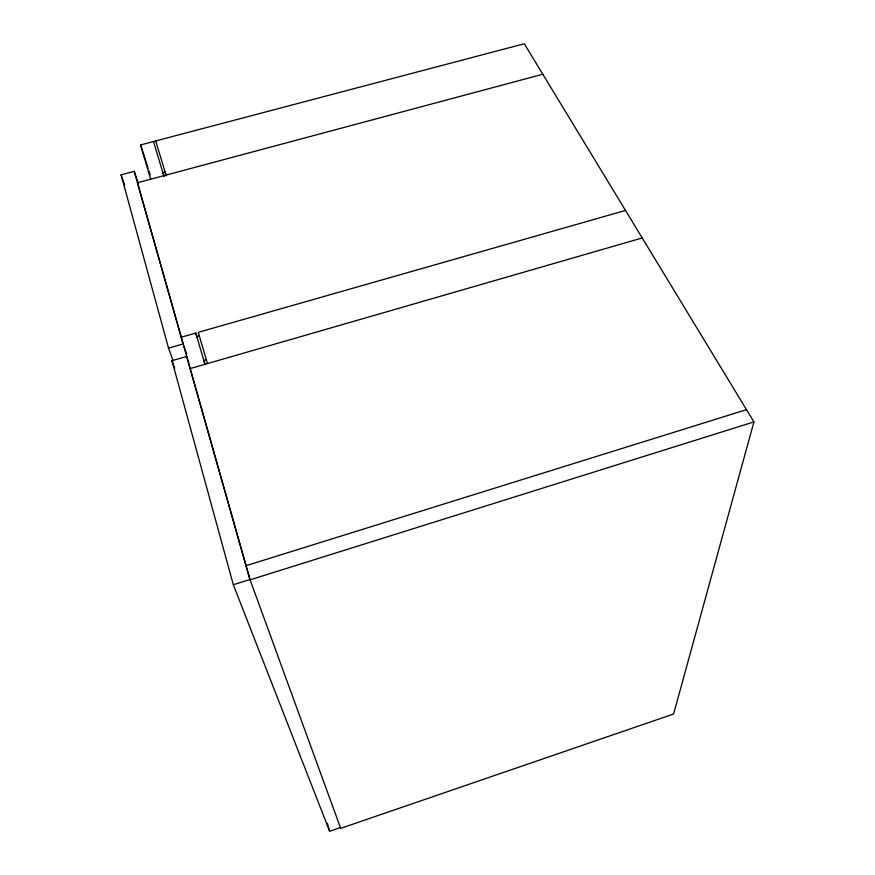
<?xml version="1.0" encoding="UTF-8"?>
<svg xmlns="http://www.w3.org/2000/svg" width="875" height="875" viewBox="0 0 875 875"><rect width="100%" height="100%" fill="white"/><g stroke="black" fill="none" stroke-linecap="round" stroke-linejoin="round"><path stroke-width="1.31" d="M150.642 179.2L140.591 144.933L524.3 43.75L753.922 421.914L673.597 714.011L340.692 828.352L249.977 579.523L186.714 356.442L171.959 360.686L233.319 584.752L329.634 831.25L340.441 827.542M233.319 584.752L249.977 579.523M753.922 421.914L250.031 579.862L137.43 182.744L542.817 74.244M246.017 565.709L746.484 409.664M190.127 368.594L642.228 237.967M206.358 359.767L203.831 360.5L204.991 364.055M181.223 337.214L195.781 333.058L197.05 336.952M625.516 210.448L198.264 332.347L207.484 363.584M196.864 336.744L199.358 336.033M138.141 183.006L134.225 171.336L121.078 174.836L168.525 348.13L183.17 343.941L186.725 354.255M168.525 348.13L173.173 360.981M171.959 360.686L174.748 368.364M121.078 174.836L124.666 185.15M140.591 144.933L148.116 168.295M148.958 170.888L150.216 174.781M164.095 176.466L162.925 172.681L165.167 172.08L166.338 175.864M155.684 140.952L166.086 175.066M153.475 141.542L163.822 175.678M195.781 333.058L204.947 364.317M327.381 823.419L329.634 831.25M134.225 171.336L183.17 343.941"/></g></svg>
